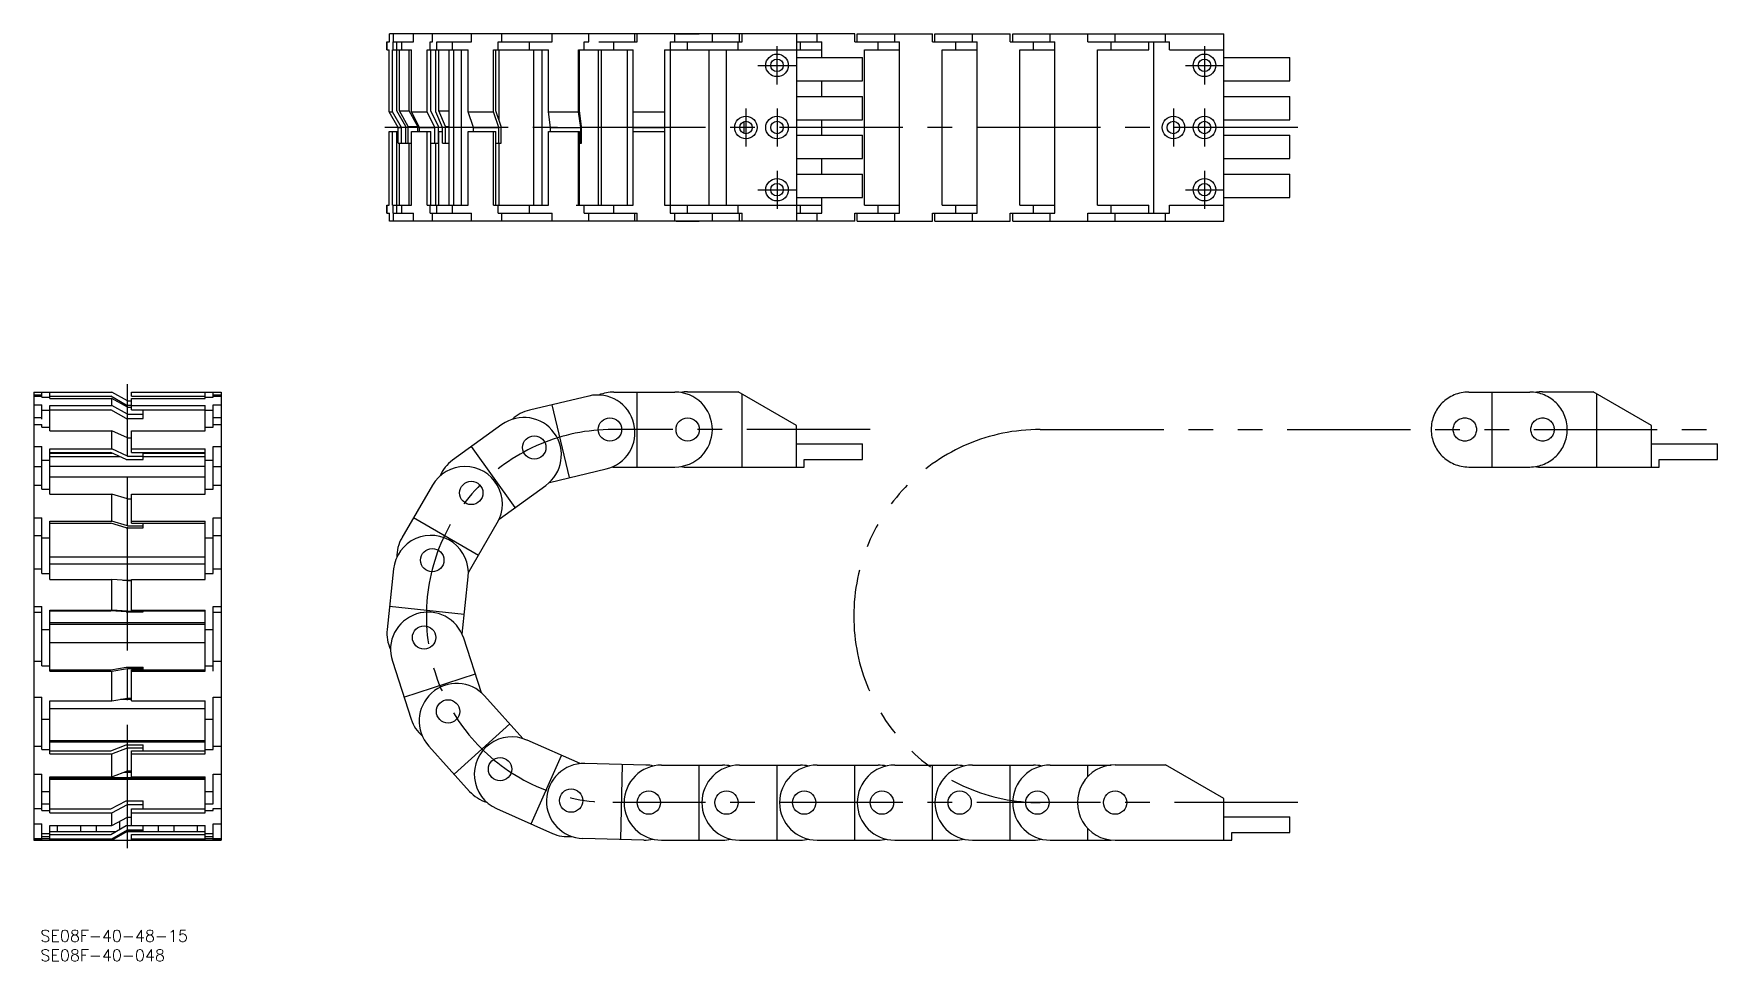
# Model space of a CAD drawing. Extents: x -48 to 388, y -31 to 208.
import ezdxf

# ---------------------------------------------------------------- set-up
doc = ezdxf.new("R2010")
doc.units = 0
doc.linetypes.add('CENTER', pattern=[50.8, 31.75, -6.35, 6.35, -6.35])
doc.linetypes.add('PHANTOM', pattern=[63.5, 31.75, -6.35, 6.35, -6.35, 6.35, -6.35])
doc.layers.get('0').update_dxf_attribs({"linetype": 'CONTINUOUS'})
doc.layers.add('CENTER', color=1, linetype='CENTER')
doc.styles.get("Standard").update_dxf_attribs({"font": 'txt.shx', "height": 3, "bigfont": 'bigfont.shx'})

msp = doc.modelspace()

# ---------------------------------------------------------------- linework, layer by layer
at = {"color": 7, "linetype": 'CONTINUOUS'}
for p, q in [((43.37, 203.42), (43.37, 205.47)), ((43.37, 205.47), (44.06, 205.47)), ((43.43, 203.42), (43.43, 205.47)), ((44.06, 205.47), (44.06, 207.52)), ((163.75, 207.52), (44.06, 207.52)), ((44.96, 203.42), (44.96, 205.47)), ((44.96, 205.47), (50.2, 205.47)), ((45.09, 205.47), (45.09, 207.52)), ((45.89, 203.42), (45.89, 205.47)), ((47.19, 203.42), (47.19, 205.47)), ((50.2, 205.47), (50.2, 207.52)), ((54.47, 203.42), (54.47, 205.47)), ((54.47, 205.47), (55.07, 205.47)), ((55.07, 205.47), (55.07, 207.52)), ((56.23, 203.42), (56.23, 205.47)), ((56.23, 205.47), (65.1, 205.47)), ((60.23, 203.42), (60.23, 205.47)), ((65.1, 205.47), (65.1, 207.52)), ((71.99, 203.42), (71.99, 205.47)), ((71.99, 205.47), (85.87, 205.47)), ((72.96, 205.47), (72.96, 207.52)), ((80.04, 203.42), (80.04, 205.47)), ((85.87, 205.47), (85.87, 207.52)), ((94.15, 203.42), (94.15, 205.47)), ((94.15, 205.47), (95.31, 205.47)), ((95.31, 205.47), (95.31, 207.52)), ((97.91, 205.47), (107.75, 205.47)), ((101.75, 203.42), (101.75, 205.47)), ((107.19, 205.47), (107.19, 207.52)), ((107.75, 205.47), (107.75, 207.52)), ((116.25, 205.47), (116.25, 161.37)), ((116.25, 205.47), (134.75, 205.47)), ((117.45, 205.47), (117.45, 207.52)), ((117.75, 207.53), (123.75, 207.53)), ((117.75, 207.52), (117.75, 207.53)), ((120.75, 203.42), (120.75, 205.47)), ((123.75, 207.52), (123.75, 207.53)), ((127.1, 205.47), (127.1, 207.52)), ((133.75, 203.42), (133.75, 205.47)), ((134.05, 205.47), (134.05, 207.52)), ((134.75, 205.47), (134.75, 207.52)), ((148.75, 207.52), (148.75, 159.32)), ((148.75, 205.47), (155.25, 205.47)), ((149.75, 203.42), (149.75, 205.47)), ((154.05, 205.47), (154.05, 207.52)), ((155.25, 201.42), (155.25, 205.47)), ((163.75, 205.47), (163.75, 207.52)), ((163.75, 205.47), (175.25, 205.47)), ((164.4, 207.52), (183.75, 207.52)), ((164.4, 205.47), (164.4, 207.52)), ((169.75, 203.42), (169.75, 205.47)), ((174.05, 205.47), (174.05, 207.52)), ((175.25, 161.37), (175.25, 205.47)), ((183.75, 205.47), (183.75, 207.52)), ((183.75, 205.47), (195.25, 205.47)), ((184.4, 205.47), (184.4, 207.52)), ((184.4, 207.52), (203.75, 207.52)), ((189.75, 203.42), (189.75, 205.47)), ((194.05, 205.47), (194.05, 207.52)), ((195.25, 161.37), (195.25, 205.47)), ((203.75, 205.47), (203.75, 207.52)), ((203.75, 205.47), (215.25, 205.47)), ((204.4, 205.47), (204.4, 207.52)), ((204.4, 207.52), (258.75, 207.52)), ((209.75, 203.42), (209.75, 205.47)), ((214.05, 205.47), (214.05, 207.52)), ((215.25, 161.37), (215.25, 205.47)), ((223.75, 205.47), (223.75, 207.52)), ((223.75, 205.47), (244.75, 205.47)), ((229.75, 203.42), (229.75, 205.47)), ((230.75, 205.47), (230.75, 207.52)), ((239.4, 203.42), (239.4, 205.47)), ((240.75, 161.37), (240.75, 205.47)), ((243.75, 205.47), (243.75, 207.52)), ((244.75, 203.42), (244.75, 205.47)), ((258.75, 159.32), (258.75, 207.52)), ((43.37, 203.42), (43.96, 203.42)), ((43.96, 187.42), (43.96, 203.42)), ((44.8, 187.42), (44.8, 203.42)), ((44.8, 203.42), (49.7, 203.42)), ((45.9, 187.72), (45.9, 203.42)), ((46.63, 187.72), (46.63, 203.42)), ((49.1, 187.72), (49.1, 203.42)), ((49.7, 187.42), (49.7, 203.42)), ((53.71, 187.42), (53.71, 203.42)), ((53.71, 203.42), (64.29, 203.42)), ((54.67, 187.72), (54.67, 203.42)), ((55.93, 187.42), (55.93, 203.42)), ((56.75, 187.72), (56.75, 203.42)), ((59.41, 163.42), (59.41, 203.42)), ((60.57, 163.42), (60.57, 203.42)), ((62.52, 163.42), (62.52, 203.42)), ((64.29, 187.42), (64.29, 203.42)), ((70.78, 187.42), (70.78, 203.42)), ((70.78, 203.42), (84.9, 203.42)), ((71.42, 187.72), (71.42, 203.42)), ((72.26, 185.22), (72.26, 203.42)), ((81.18, 163.42), (81.18, 203.42)), ((83.29, 163.42), (83.29, 203.42)), ((84.9, 187.42), (84.9, 203.42)), ((92.69, 187.42), (92.69, 203.42)), ((92.69, 203.42), (106.75, 203.42)), ((92.94, 187.72), (92.94, 203.42)), ((97.77, 163.42), (97.77, 203.42)), ((98.6, 163.42), (98.6, 203.42)), ((105.25, 163.42), (105.25, 203.42)), ((106.75, 163.42), (106.75, 203.42)), ((114.75, 203.42), (114.75, 163.42)), ((114.75, 203.42), (155.25, 203.42)), ((126.25, 163.42), (126.25, 203.42)), ((130.75, 163.42), (130.75, 203.42)), ((148.75, 201.42), (165.75, 201.42)), ((165.75, 195.42), (165.75, 201.42)), ((166.25, 163.42), (166.25, 203.42)), ((166.25, 203.42), (175.25, 203.42)), ((186.25, 163.42), (186.25, 203.42)), ((186.25, 203.42), (195.25, 203.42)), ((206.25, 163.42), (206.25, 203.42)), ((206.25, 203.42), (215.25, 203.42)), ((226.25, 163.42), (226.25, 203.42)), ((226.25, 203.42), (239.4, 203.42)), ((244.75, 203.42), (258.75, 203.42)), ((258.75, 201.42), (275.75, 201.42)), ((275.75, 195.42), (275.75, 201.42)), ((148.75, 195.42), (165.75, 195.42)), ((155.25, 191.42), (155.25, 195.42)), ((258.75, 195.42), (275.75, 195.42)), ((43.96, 187.42), (44.8, 187.42)), ((46.25, 183.42), (43.96, 187.42)), ((47.1, 183.42), (44.8, 187.42)), ((48.19, 183.72), (45.9, 187.72)), ((46.63, 187.72), (49.1, 187.72)), ((48.83, 183.72), (46.63, 187.72)), ((51.3, 183.72), (49.1, 187.72)), ((49.7, 187.42), (53.71, 187.42)), ((51.7, 183.42), (49.7, 187.42)), ((55.71, 183.42), (53.71, 187.42)), ((56.66, 183.72), (54.67, 187.72)), ((57.65, 183.42), (55.93, 187.42)), ((56.75, 187.72), (59.41, 187.72)), ((58.47, 183.72), (56.75, 187.72)), ((64.29, 187.42), (70.78, 187.42)), ((65.64, 183.42), (64.29, 187.42)), ((72.13, 183.42), (70.78, 187.42)), ((72.77, 183.72), (71.42, 187.72)), ((84.9, 187.42), (92.69, 187.42)), ((85.43, 183.42), (84.9, 187.42)), ((93.22, 183.42), (92.69, 187.42)), ((93.47, 183.72), (92.94, 187.72)), ((106.75, 187.42), (114.75, 187.42)), ((148.75, 191.42), (165.75, 191.42)), ((165.75, 185.42), (165.75, 191.42)), ((258.75, 191.42), (275.75, 191.42)), ((275.75, 185.42), (275.75, 191.42)), ((46.25, 179.42), (46.25, 183.42)), ((46.25, 183.42), (47.1, 183.42)), ((47.1, 179.42), (47.1, 183.42)), ((48.19, 179.42), (48.19, 183.72)), ((48.83, 179.42), (48.83, 183.72)), ((48.83, 183.72), (51.3, 183.72)), ((51.3, 182.42), (51.3, 183.72)), ((51.7, 182.42), (51.7, 183.42)), ((51.7, 183.42), (55.71, 183.42)), ((55.71, 179.42), (55.71, 183.42)), ((56.66, 179.42), (56.66, 183.72)), ((57.65, 179.42), (57.65, 183.42)), ((58.47, 179.42), (58.47, 183.72)), ((58.47, 183.72), (59.41, 183.72)), ((65.64, 182.42), (65.64, 183.42)), ((65.64, 183.42), (72.13, 183.42)), ((72.13, 179.42), (72.13, 183.42)), ((72.77, 179.42), (72.77, 183.72)), ((85.43, 182.42), (85.43, 183.42)), ((85.43, 183.42), (93.22, 183.42)), ((93.22, 179.42), (93.22, 183.42)), ((93.47, 179.42), (93.47, 183.72)), ((106.75, 183.42), (114.75, 183.42)), ((135.25, 181.9), (135.25, 184.94)), ((148.75, 185.42), (165.75, 185.42)), ((155.25, 181.42), (155.25, 185.42)), ((258.75, 185.42), (275.75, 185.42)), ((43.96, 163.42), (43.96, 182.42)), ((43.96, 182.42), (46.25, 182.42)), ((44.8, 163.42), (44.8, 182.42)), ((45.9, 163.42), (45.9, 182.42)), ((46.25, 179.42), (49.7, 179.42)), ((46.63, 163.42), (46.63, 179.42)), ((49.1, 163.42), (49.1, 179.42)), ((49.7, 163.42), (49.7, 182.42)), ((49.7, 182.42), (54.67, 182.42)), ((53.71, 163.42), (53.71, 182.42)), ((54.67, 163.42), (54.67, 182.42)), ((54.67, 179.42), (56.66, 179.42)), ((55.93, 163.42), (55.93, 179.42)), ((56.66, 182.42), (57.65, 182.42)), ((56.75, 163.42), (56.75, 182.42)), ((57.65, 179.42), (59.41, 179.42)), ((64.29, 163.42), (64.29, 182.42)), ((64.29, 182.42), (71.42, 182.42)), ((70.78, 163.42), (70.78, 182.42)), ((71.42, 163.42), (71.42, 182.42)), ((71.42, 179.42), (72.77, 179.42)), ((72.26, 163.42), (72.26, 179.42)), ((84.9, 163.42), (84.9, 182.42)), ((84.9, 182.42), (92.94, 182.42)), ((92.69, 163.42), (92.69, 182.42)), ((92.94, 163.42), (92.94, 182.42)), ((92.94, 179.42), (93.47, 179.42)), ((106.75, 182.42), (114.75, 182.42)), ((148.75, 181.42), (165.75, 181.42)), ((165.75, 175.42), (165.75, 181.42)), ((258.75, 181.42), (275.75, 181.42)), ((275.75, 175.42), (275.75, 181.42)), ((148.75, 175.42), (165.75, 175.42)), ((155.25, 171.42), (155.25, 175.42)), ((258.75, 175.42), (275.75, 175.42)), ((148.75, 171.42), (165.75, 171.42)), ((165.75, 165.42), (165.75, 171.42)), ((258.75, 171.42), (275.75, 171.42)), ((275.75, 165.42), (275.75, 171.42)), ((148.75, 165.42), (165.75, 165.42)), ((155.25, 161.37), (155.25, 165.42)), ((258.75, 165.42), (275.75, 165.42)), ((43.37, 161.37), (43.37, 163.42)), ((43.37, 163.42), (43.96, 163.42)), ((43.37, 161.37), (44.06, 161.37)), ((43.43, 161.37), (43.43, 163.42)), ((44.06, 159.32), (44.06, 161.37)), ((44.8, 163.42), (49.7, 163.42)), ((44.96, 161.37), (44.96, 163.42)), ((44.96, 161.37), (50.2, 161.37)), ((45.09, 159.32), (45.09, 161.37)), ((45.89, 161.37), (45.89, 163.42)), ((47.19, 161.37), (47.19, 163.42)), ((50.2, 159.32), (50.2, 161.37)), ((53.71, 163.42), (64.29, 163.42)), ((54.47, 161.37), (54.47, 163.42)), ((54.47, 161.37), (65.1, 161.37)), ((55.07, 159.32), (55.07, 161.37)), ((56.23, 161.37), (56.23, 163.42)), ((60.23, 161.37), (60.23, 163.42)), ((65.1, 159.32), (65.1, 161.37)), ((70.78, 163.42), (84.9, 163.42)), ((71.99, 161.37), (71.99, 163.42)), ((71.99, 161.37), (85.87, 161.37)), ((72.96, 159.32), (72.96, 161.37)), ((80.04, 161.37), (80.04, 163.42)), ((85.87, 159.32), (85.87, 161.37)), ((92.1, 163.42), (106.75, 163.42)), ((94.15, 161.37), (94.15, 163.42)), ((94.15, 161.37), (107.75, 161.37)), ((95.31, 159.32), (95.31, 161.37)), ((101.75, 161.37), (101.75, 163.42)), ((107.19, 159.32), (107.19, 161.37)), ((107.75, 159.32), (107.75, 161.37)), ((114.75, 163.42), (155.25, 163.42)), ((116.25, 161.37), (134.75, 161.37)), ((117.45, 159.32), (117.45, 161.37)), ((120.75, 161.37), (120.75, 163.42)), ((127.1, 159.32), (127.1, 161.37)), ((133.75, 161.37), (133.75, 163.42)), ((134.05, 159.32), (134.05, 161.37)), ((134.75, 159.32), (134.75, 161.37)), ((148.75, 161.37), (155.25, 161.37)), ((149.75, 161.37), (149.75, 163.42)), ((154.05, 159.32), (154.05, 161.37)), ((163.75, 161.37), (175.25, 161.37)), ((163.75, 159.32), (163.75, 161.37)), ((164.4, 159.32), (164.4, 161.37)), ((166.25, 163.42), (175.25, 163.42)), ((169.75, 161.37), (169.75, 163.42)), ((174.05, 159.32), (174.05, 161.37)), ((183.75, 159.32), (183.75, 161.37)), ((183.75, 161.37), (195.25, 161.37)), ((184.4, 159.32), (184.4, 161.37)), ((186.25, 163.42), (195.25, 163.42)), ((189.75, 161.37), (189.75, 163.42)), ((194.05, 159.32), (194.05, 161.37)), ((203.75, 159.32), (203.75, 161.37)), ((203.75, 161.37), (215.25, 161.37)), ((204.4, 159.32), (204.4, 161.37)), ((206.25, 163.42), (215.25, 163.42)), ((209.75, 161.37), (209.75, 163.42)), ((214.05, 159.32), (214.05, 161.37)), ((223.75, 159.32), (223.75, 161.37)), ((223.75, 161.37), (244.75, 161.37)), ((226.25, 163.42), (239.4, 163.42)), ((229.75, 161.37), (229.75, 163.42)), ((230.75, 159.32), (230.75, 161.37)), ((239.4, 161.37), (239.4, 163.42)), ((243.75, 159.32), (243.75, 161.37)), ((244.75, 161.37), (244.75, 163.42)), ((244.75, 163.42), (258.75, 163.42)), ((163.75, 159.32), (44.06, 159.32)), ((117.75, 159.31), (117.75, 159.32)), ((117.75, 159.31), (123.75, 159.31)), ((123.75, 159.31), (123.75, 159.32)), ((164.4, 159.32), (183.75, 159.32)), ((184.4, 159.32), (203.75, 159.32)), ((204.4, 159.32), (258.75, 159.32)), ((-47.51, 115.37), (-27.41, 115.37)), ((-47.51, 115.37), (-47.51, 0.02)), ((-47.51, 114.6), (-45.46, 114.6)), ((-47.51, 114.34), (-45.46, 114.34)), ((-45.46, 114.07), (-45.46, 115.37)), ((-45.46, 114.07), (-43.41, 114.07)), ((-43.41, 113.72), (-43.41, 115.37)), ((-43.41, 114.27), (-27.71, 114.27)), ((-43.41, 113.72), (-27.41, 113.72)), ((-23.71, 111.96), (-27.71, 114.27)), ((-23.41, 113.06), (-27.41, 115.37)), ((-27.41, 111.88), (-27.41, 113.72)), ((-23.41, 111.48), (-27.41, 113.72)), ((-22.41, 114.27), (-22.41, 115.37)), ((-22.41, 115.37), (0.69, 115.37)), ((-22.41, 114.27), (-3.41, 114.27)), ((-22.41, 110.81), (-22.41, 113.72)), ((-22.41, 113.72), (-3.41, 113.72)), ((-3.41, 113.72), (-3.41, 115.37)), ((-3.41, 114.07), (-1.36, 114.07)), ((-1.36, 114.07), (-1.36, 115.37)), ((-1.36, 114.6), (0.69, 114.6)), ((-1.36, 114.34), (0.69, 114.34)), ((0.69, 115.37), (0.69, 0.02)), ((95.31, 114.34), (80.04, 110.72)), ((101.75, 115.37), (117.45, 115.37)), ((107.75, 96.07), (107.75, 115.37)), ((120.75, 115.42), (133.75, 115.42)), ((148.75, 106.76), (133.75, 115.42)), ((134.75, 96.02), (134.75, 114.84)), ((-47.51, 112.11), (-45.46, 112.11)), ((-47.51, 108.82), (-45.46, 108.82)), ((-45.46, 108.34), (-45.46, 112.11)), ((-45.46, 110.72), (-43.41, 110.72)), ((-43.41, 105.42), (-43.41, 111.88)), ((-43.41, 111.88), (-27.41, 111.88)), ((-43.41, 110.81), (-27.71, 110.81)), ((-23.71, 108.56), (-27.71, 110.81)), ((-23.41, 109.63), (-27.41, 111.88)), ((-23.71, 111.96), (-22.41, 111.96)), ((-23.41, 113.06), (-22.41, 113.06)), ((-23.41, 109.63), (-23.41, 111.48)), ((-23.41, 109.63), (-23.41, 111.48)), ((-23.41, 111.48), (-22.41, 111.48)), ((-23.41, 109.63), (-19.41, 109.63)), ((-22.41, 111.88), (-3.41, 111.88)), ((-22.41, 110.81), (-3.41, 110.81)), ((-19.41, 108.56), (-19.41, 110.81)), ((-3.41, 105.42), (-3.41, 111.88)), ((-3.41, 110.72), (-1.36, 110.72)), ((-1.36, 106.29), (-1.36, 112.11)), ((-1.36, 112.11), (0.69, 112.11)), ((-1.36, 108.82), (0.69, 108.82)), ((90.32, 93.33), (85.87, 112.11)), ((-47.51, 107), (-45.46, 107)), ((-45.46, 106.29), (-45.46, 107)), ((-45.46, 106.29), (-43.41, 106.29)), ((-43.41, 105.42), (-27.41, 105.42)), ((-27.41, 100.73), (-27.41, 105.42)), ((-23.41, 103.54), (-27.41, 105.42)), ((-23.71, 108.56), (-19.41, 108.56)), ((-22.41, 99.84), (-22.41, 105.42)), ((-22.41, 105.42), (-3.41, 105.42)), ((-3.41, 106.29), (-1.36, 106.29)), ((-1.36, 107), (0.69, 107)), ((72.96, 107), (60.23, 97.81)), ((148.75, 96.02), (148.75, 106.76)), ((-47.51, 101.32), (-45.46, 101.32)), ((-45.46, 90.35), (-45.46, 101.32)), ((-43.41, 89.05), (-43.41, 100.73)), ((-43.41, 100.73), (-27.41, 100.73)), ((-23.41, 98.86), (-27.41, 100.73)), ((-23.41, 98.86), (-23.41, 103.54)), ((-23.41, 98.86), (-23.41, 103.54)), ((-23.41, 103.54), (-22.41, 103.54)), ((-22.41, 100.73), (-3.41, 100.73)), ((-3.41, 89.05), (-3.41, 100.73)), ((-1.36, 90.35), (-1.36, 101.32)), ((-1.36, 101.32), (0.69, 101.32)), ((76.4, 85.67), (65.1, 101.32)), ((148.75, 102.02), (165.75, 102.02)), ((165.75, 98.02), (165.75, 102.02)), ((-47.51, 96.19), (-45.46, 96.19)), ((-45.46, 97.81), (-43.41, 97.81)), ((-43.41, 99.84), (-27.71, 99.84)), ((-43.41, 99.67), (-27.33, 99.67)), ((-43.41, 98.79), (-25.46, 98.79)), ((-43.41, 96.25), (-3.41, 96.25)), ((-23.71, 97.97), (-27.71, 99.84)), ((-23.71, 97.97), (-19.41, 97.97)), ((-23.41, 98.86), (-19.41, 98.86)), ((-22.41, 99.84), (-3.41, 99.84)), ((-19.41, 97.97), (-19.41, 99.84)), ((-19.41, 99.67), (-3.41, 99.67)), ((-19.41, 98.79), (-3.41, 98.79)), ((-3.41, 97.81), (-1.36, 97.81)), ((-1.36, 96.19), (0.69, 96.19)), ((101.75, 96.07), (117.45, 96.07)), ((120.75, 96.02), (150.75, 96.02)), ((150.75, 98.02), (165.75, 98.02)), ((150.75, 96.02), (150.75, 98.02)), ((-43.41, 93.56), (-3.41, 93.56)), ((85.19, 92.11), (99.76, 95.57)), ((-47.51, 91.39), (-45.46, 91.39)), ((-45.46, 90.35), (-43.41, 90.35)), ((-43.41, 89.05), (-27.41, 89.05)), ((-27.41, 82.13), (-27.41, 89.05)), ((-23.41, 87.89), (-27.41, 89.05)), ((-23.41, 87.89), (-27.41, 89.05)), ((-23.41, 80.97), (-23.41, 87.89)), ((-23.41, 80.97), (-23.41, 87.89)), ((-23.41, 87.89), (-22.41, 87.89)), ((-23.41, 87.89), (-22.41, 87.89)), ((-22.41, 81.58), (-22.41, 89.05)), ((-22.41, 89.05), (-3.41, 89.05)), ((-3.41, 90.35), (-1.36, 90.35)), ((-1.36, 91.39), (0.69, 91.39)), ((55.07, 91.39), (47.19, 77.81)), ((72.26, 82.69), (84.26, 91.35)), ((-47.51, 83), (-45.46, 83)), ((-45.46, 68.65), (-45.46, 83)), ((-1.36, 68.65), (-1.36, 83)), ((-1.36, 83), (0.69, 83)), ((66.89, 73.31), (50.2, 83)), ((-47.51, 78.47), (-45.46, 78.47)), ((-43.41, 67.16), (-43.41, 82.13)), ((-43.41, 82.13), (-27.41, 82.13)), ((-43.41, 81.58), (-27.71, 81.58)), ((-23.71, 80.42), (-27.71, 81.58)), ((-23.41, 80.97), (-27.41, 82.13)), ((-23.71, 80.42), (-19.41, 80.42)), ((-23.41, 80.97), (-19.41, 80.97)), ((-22.41, 82.13), (-3.41, 82.13)), ((-22.41, 81.58), (-3.41, 81.58)), ((-19.41, 80.42), (-19.41, 81.58)), ((-3.41, 67.16), (-3.41, 82.13)), ((-1.36, 78.47), (0.69, 78.47)), ((64.33, 68.9), (71.76, 81.7)), ((-45.46, 77.81), (-43.41, 77.81)), ((-3.41, 77.81), (-1.36, 77.81)), ((-47.51, 69.84), (-45.46, 69.84)), ((-43.41, 72.96), (-3.41, 72.96)), ((-43.41, 71.15), (-3.41, 71.15)), ((-1.36, 69.84), (0.69, 69.84)), ((45.09, 69.84), (43.43, 54.23)), ((-45.46, 68.65), (-43.41, 68.65)), ((-43.41, 67.16), (-27.41, 67.16)), ((-27.41, 59.2), (-27.41, 67.16)), ((-23.41, 66.91), (-27.41, 67.16)), ((-24.62, 66.98), (-22.41, 66.98)), ((-23.41, 58.96), (-23.41, 66.91)), ((-23.41, 58.96), (-23.41, 66.91)), ((-23.41, 66.91), (-22.41, 66.91)), ((-22.41, 59.08), (-22.41, 67.16)), ((-22.41, 67.16), (-3.41, 67.16)), ((-3.41, 68.65), (-1.36, 68.65)), ((62.71, 53.08), (64.28, 67.8)), ((-47.51, 60.19), (-45.46, 60.19)), ((-47.51, 58.72), (-45.46, 58.72)), ((-45.46, 44.95), (-45.46, 60.19)), ((-43.41, 43.53), (-43.41, 59.2)), ((-43.41, 59.2), (-27.41, 59.2)), ((-43.41, 59.08), (-27.71, 59.08)), ((-23.71, 58.84), (-27.71, 59.08)), ((-23.41, 58.96), (-27.41, 59.2)), ((-23.71, 58.84), (-19.41, 58.84)), ((-23.41, 58.96), (-19.41, 58.96)), ((-22.41, 59.2), (-3.41, 59.2)), ((-22.41, 59.08), (-3.41, 59.08)), ((-19.41, 58.84), (-19.41, 59.08)), ((-3.41, 43.53), (-3.41, 59.2)), ((-1.36, 43.56), (-1.36, 60.19)), ((-1.36, 60.19), (0.69, 60.19)), ((-1.36, 58.72), (0.69, 58.72)), ((63.25, 58.15), (44.06, 60.19)), ((-45.46, 54.23), (-43.41, 54.23)), ((-43.41, 56.05), (-3.41, 56.05)), ((-43.41, 55.67), (-3.41, 55.67)), ((-3.41, 54.23), (-1.36, 54.23)), ((-43.41, 50.91), (-3.41, 50.91)), ((67.68, 37.97), (63.11, 52.05)), ((-47.51, 46.1), (-45.46, 46.1)), ((-45.46, 44.95), (-43.41, 44.95)), ((-43.41, 43.87), (-27.71, 43.87)), ((-43.41, 43.53), (-27.41, 43.53)), ((-27.71, 43.87), (-23.71, 44.58)), ((-27.41, 43.53), (-23.41, 44.24)), ((-27.41, 35.92), (-27.41, 43.53)), ((-23.71, 44.58), (-19.41, 44.58)), ((-23.41, 36.63), (-23.41, 44.24)), ((-23.41, 36.63), (-23.41, 44.24)), ((-23.41, 44.24), (-19.41, 44.24)), ((-22.41, 35.92), (-22.41, 43.87)), ((-22.41, 43.87), (-3.41, 43.87)), ((-22.41, 43.53), (-3.41, 43.53)), ((-19.41, 44.24), (-19.41, 44.58)), ((-19.41, 44.24), (-19.41, 44.58)), ((-19.41, 43.87), (-19.41, 44.24)), ((-19.41, 43.87), (-19.41, 44.24)), ((-3.41, 44.95), (-1.36, 44.95)), ((-1.36, 46.1), (0.69, 46.1)), ((44.75, 46.1), (49.6, 31.16)), ((47.75, 36.87), (66.11, 42.82)), ((-47.51, 36.87), (-45.46, 36.87)), ((-45.46, 23.39), (-45.46, 36.87)), ((-43.41, 22.27), (-43.41, 35.92)), ((-43.41, 35.92), (-27.41, 35.92)), ((-27.41, 35.92), (-23.41, 36.63)), ((-25.24, 36.3), (-22.41, 36.3)), ((-23.41, 36.63), (-22.41, 36.63)), ((-22.41, 35.92), (-3.41, 35.92)), ((-3.41, 22.27), (-3.41, 35.92)), ((-1.36, 23.39), (-1.36, 36.87)), ((-1.36, 36.87), (0.69, 36.87)), ((78.37, 26.2), (68.46, 37.2)), ((-45.46, 31.16), (-43.41, 31.16)), ((-43.41, 33.9), (-3.41, 33.9)), ((-3.41, 31.16), (-1.36, 31.16)), ((60.62, 17.07), (74.96, 29.99)), ((-47.51, 24.28), (-45.46, 24.28)), ((-45.46, 23.39), (-43.41, 23.39)), ((-43.41, 25.72), (-3.41, 25.72)), ((-43.41, 25.33), (-3.41, 25.33)), ((-43.41, 23.01), (-27.71, 23.01)), ((-43.41, 22.27), (-27.41, 22.27)), ((-27.71, 23.01), (-23.71, 24.55)), ((-27.41, 22.27), (-23.41, 23.82)), ((-27.41, 16.33), (-27.41, 22.27)), ((-23.71, 24.55), (-19.41, 24.55)), ((-23.41, 17.87), (-23.41, 23.82)), ((-23.41, 23.82), (-19.41, 23.82)), ((-22.41, 16.33), (-22.41, 23.01)), ((-22.41, 23.01), (-3.41, 23.01)), ((-22.41, 22.27), (-3.41, 22.27)), ((-19.41, 23.01), (-19.41, 24.55)), ((-3.41, 23.39), (-1.36, 23.39)), ((-1.36, 24.28), (0.69, 24.28)), ((54.13, 24.28), (64.64, 12.61)), ((93.09, 19.74), (79.41, 25.81)), ((80.44, 4.24), (88.27, 21.88)), ((-27.41, 16.33), (-23.41, 17.87)), ((-24.19, 17.57), (-22.41, 17.57)), ((-23.41, 17.87), (-22.41, 17.87)), ((109.99, 19.39), (94.3, 19.78)), ((103.51, 0.24), (103.99, 19.54)), ((114.05, 19.37), (129.75, 19.37)), ((123.75, 0.07), (123.75, 19.37)), ((134.05, 19.37), (149.75, 19.37)), ((143.75, 0.07), (143.75, 19.37)), ((154.05, 19.37), (169.75, 19.37)), ((163.75, 0.07), (163.75, 19.37)), ((174.05, 19.37), (189.75, 19.37)), ((183.75, 0.07), (183.75, 19.37)), ((194.05, 19.37), (209.75, 19.37)), ((203.75, 0.07), (203.75, 19.37)), ((214.05, 19.37), (229.75, 19.37)), ((223.75, 16.43), (223.75, 19.37)), ((230.75, 19.42), (243.75, 19.42)), ((258.75, 10.76), (243.75, 19.42)), ((-47.51, 17.07), (-45.46, 17.07)), ((-45.46, 7.68), (-45.46, 17.07)), ((-43.41, 7.08), (-43.41, 16.33)), ((-43.41, 16.33), (-27.41, 16.33)), ((-43.41, 16.15), (-3.41, 16.15)), ((-43.41, 15.88), (-3.41, 15.88)), ((-43.41, 15.77), (-3.41, 15.77)), ((-22.41, 16.33), (-3.41, 16.33)), ((-3.41, 7.08), (-3.41, 16.33)), ((-1.36, 9.42), (-1.36, 17.07)), ((-1.36, 17.07), (0.69, 17.07)), ((-45.46, 12.61), (-43.41, 12.61)), ((-45.46, 9.42), (-43.41, 9.42)), ((-27.71, 8.08), (-23.71, 10.19)), ((-27.41, 7.08), (-23.41, 9.19)), ((-23.71, 10.19), (-19.41, 10.19)), ((-23.41, 5.94), (-23.41, 9.19)), ((-23.41, 5.94), (-23.41, 9.19)), ((-23.41, 9.19), (-19.41, 9.19)), ((-19.41, 8.08), (-19.41, 10.19)), ((-3.41, 12.61), (-1.36, 12.61)), ((-3.41, 9.42), (-1.36, 9.42)), ((258.75, 0.02), (258.75, 10.76)), ((-47.51, 8.17), (-45.46, 8.17)), ((-45.46, 7.68), (-43.41, 7.68)), ((-43.41, 8.08), (-27.71, 8.08)), ((-43.41, 7.08), (-27.41, 7.08)), ((-27.41, 3.83), (-27.41, 7.08)), ((-27.41, 3.83), (-23.41, 5.94)), ((-25.41, 2.84), (-25.41, 4.89)), ((-23.41, 5.94), (-22.41, 5.94)), ((-22.41, 3.83), (-22.41, 8.08)), ((-22.41, 8.08), (-3.41, 8.08)), ((-22.41, 7.08), (-3.41, 7.08)), ((-3.41, 7.68), (-1.36, 7.68)), ((-1.36, 7.68), (-1.36, 8.17)), ((-1.36, 8.17), (0.69, 8.17)), ((71.58, 8.17), (85.93, 1.8)), ((258.75, 6.02), (275.75, 6.02)), ((275.75, 2.02), (275.75, 6.02)), ((-47.51, 4.24), (-45.46, 4.24)), ((-47.51, 0.49), (-45.46, 0.49)), ((-47.51, 0.24), (-45.46, 0.24)), ((-47.51, 0.07), (-27.41, 0.07)), ((-47.51, 0.02), (0.69, 0.02)), ((-45.46, 0.46), (-45.46, 4.24)), ((-45.46, 1.8), (-43.41, 1.8)), ((-45.46, 0.97), (-43.41, 0.97)), ((-45.46, 0.46), (-43.41, 0.46)), ((-45.46, 0.02), (-45.46, 0.24)), ((-45.46, 0.09), (-43.41, 0.09)), ((-45.46, 0.09), (-43.41, 0.09)), ((-43.41, 0.42), (-43.41, 3.83)), ((-43.41, 3.83), (-27.41, 3.83)), ((-43.41, 2.32), (-26.33, 2.32)), ((-43.41, 1.52), (-27.71, 1.52)), ((-43.41, 0.42), (-27.41, 0.42)), ((-43.41, 0.07), (-43.41, 0.22)), ((-43.41, 0.22), (-27.41, 0.22)), ((-41.41, 2.32), (-41.41, 3.83)), ((-35.41, 2.32), (-35.41, 3.83)), ((-31.41, 2.32), (-31.41, 3.83)), ((-27.71, 1.52), (-23.71, 3.83)), ((-27.41, 0.42), (-23.41, 2.73)), ((-27.41, 0.22), (-23.41, 2.53)), ((-27.41, 0.07), (-23.41, 2.38)), ((-27.41, 0.22), (-27.41, 0.42)), ((-27.41, 0.22), (-27.41, 0.42)), ((-23.71, 3.83), (-19.41, 3.83)), ((-23.51, 2.32), (-3.41, 2.32)), ((-23.41, 2.53), (-23.41, 2.73)), ((-23.41, 2.53), (-23.41, 2.73)), ((-23.41, 2.73), (-19.41, 2.73)), ((-23.41, 2.53), (-19.41, 2.53)), ((-23.41, 2.38), (-19.41, 2.38)), ((-22.41, 3.83), (-3.41, 3.83)), ((-22.41, 0.07), (-22.41, 1.52)), ((-22.41, 1.52), (-3.41, 1.52)), ((-22.41, 1.17), (-22.41, 1.17)), ((-22.41, 0.42), (-3.41, 0.42)), ((-22.41, 0.22), (-3.41, 0.22)), ((-22.41, 0.07), (0.69, 0.07)), ((-21.41, 2.32), (-21.41, 2.38)), ((-19.41, 2.38), (-19.41, 3.83)), ((-15.41, 2.32), (-15.41, 3.83)), ((-11.41, 2.32), (-11.41, 3.83)), ((-5.41, 2.32), (-5.41, 3.83)), ((-3.41, 0.42), (-3.41, 3.83)), ((-3.41, 1.8), (-1.36, 1.8)), ((-3.41, 0.97), (-1.36, 0.97)), ((-3.41, 0.46), (-1.36, 0.46)), ((-3.41, 0.07), (-3.41, 0.22)), ((-3.41, 0.09), (-1.36, 0.09)), ((-3.41, 0.09), (-1.36, 0.09)), ((-1.36, 0.46), (-1.36, 4.24)), ((-1.36, 4.24), (0.69, 4.24)), ((-1.36, 0.49), (0.69, 0.49)), ((-1.36, 0.02), (-1.36, 0.24)), ((-1.36, 0.24), (0.69, 0.24)), ((109.51, 0.09), (93.81, 0.49)), ((114.05, 0.07), (129.75, 0.07)), ((134.05, 0.07), (149.75, 0.07)), ((154.05, 0.07), (169.75, 0.07)), ((174.05, 0.07), (189.75, 0.07)), ((194.05, 0.07), (209.75, 0.07)), ((214.05, 0.07), (229.75, 0.07)), ((223.75, 0.07), (223.75, 3)), ((230.75, 0.02), (260.75, 0.02)), ((260.75, 0.02), (260.75, 2.02)), ((260.75, 2.02), (275.75, 2.02))]:
    msp.add_line(p, q, dxfattribs=at)
at = {"color": 3, "linetype": 'PHANTOM'}
for p, q in [((321.75, 115.37), (337.45, 115.37)), ((327.75, 96.07), (327.75, 115.37)), ((340.75, 115.42), (353.75, 115.42)), ((368.75, 106.76), (353.75, 115.42)), ((354.75, 96.02), (354.75, 114.84)), ((211.5, 105.72), (387.75, 105.72)), ((368.75, 96.02), (368.75, 106.76)), ((368.75, 102.02), (385.75, 102.02)), ((385.75, 98.02), (385.75, 102.02)), ((321.75, 96.07), (337.45, 96.07)), ((340.75, 96.02), (370.75, 96.02)), ((370.75, 98.02), (385.75, 98.02)), ((370.75, 96.02), (370.75, 98.02))]:
    msp.add_line(p, q, dxfattribs=at)
at = {"color": 7, "linetype": 'CONTINUOUS'}
for centre, radius in [((143.75, 199.42), 2.9), ((143.75, 199.42), 1.6), ((253.75, 199.42), 2.9), ((253.75, 199.42), 1.6), ((135.75, 183.42), 2.9), ((135.75, 183.42), 1.6), ((143.75, 183.42), 2.9), ((143.75, 183.42), 1.6), ((245.75, 183.42), 2.9), ((245.75, 183.42), 1.6), ((253.75, 183.42), 2.9), ((253.75, 183.42), 1.6), ((143.75, 167.42), 2.9), ((253.75, 167.42), 2.9), ((143.75, 167.42), 1.6), ((253.75, 167.42), 1.6), ((100.75, 105.72), 3), ((120.75, 105.72), 3), ((81.29, 101.1), 3), ((65.07, 89.4), 3), ((55.03, 72.1), 3), ((52.92, 52.21), 3), ((59.09, 33.19), 3), ((72.47, 18.33), 3), ((90.76, 10.22), 3), ((110.74, 9.72), 3), ((130.75, 9.72), 3), ((150.75, 9.72), 3), ((170.75, 9.72), 3), ((190.75, 9.72), 3), ((210.75, 9.72), 3), ((230.75, 9.72), 3)]:
    msp.add_circle(centre, radius, dxfattribs=at)
at = {"color": 3, "linetype": 'PHANTOM'}
for centre in [(320.75, 105.72), (340.75, 105.72)]:
    msp.add_circle(centre, 3, dxfattribs=at)
at = {"color": 7, "linetype": 'CONTINUOUS'}
for centre, radius, start, end in [((97.54, 104.95), 9.65, 283.3321, 103.332), ((101.75, 105.72), 9.65, 90, 113.0533), ((117.45, 105.72), 9.65, 270, 90), ((120.75, 105.72), 9.7, 89.9997, 100.6735), ((78.61, 99.17), 9.65, 305.8234, 125.8234), ((82.26, 101.33), 9.65, 103.332, 133.343), ((63.42, 86.54), 9.65, 329.8728, 149.8728), ((65.88, 89.98), 9.65, 125.8234, 157.017), ((101.75, 105.72), 9.65, 267.4328, 270), ((120.75, 105.72), 9.7, 259.3264, 270.0003), ((54.68, 68.82), 9.65, 353.9222, 173.9222), ((55.54, 72.96), 9.65, 149.8728, 181.0664), ((53.93, 49.07), 9.65, 17.9716, 197.9716), ((53.02, 53.21), 9.65, 173.9222, 205.1158), ((61.3, 30.74), 9.65, 42.021, 222.021), ((58.78, 34.14), 9.65, 197.9716, 229.1653), ((75.49, 16.99), 9.65, 66.0703, 246.0703), ((94.05, 10.14), 9.65, 88.5617, 268.5616), ((114.05, 9.72), 9.65, 90, 270), ((109.75, 9.74), 9.65, 76.7929, 88.5617), ((134.05, 9.72), 9.65, 90, 270), ((129.75, 9.72), 9.65, 77.1266, 90), ((154.05, 9.72), 9.65, 90, 270), ((149.75, 9.72), 9.65, 77.1266, 90), ((174.05, 9.72), 9.65, 90, 270), ((169.75, 9.72), 9.65, 77.1266, 90), ((194.05, 9.72), 9.65, 90, 270), ((189.75, 9.72), 9.65, 77.1266, 90), ((214.05, 9.72), 9.65, 90, 270), ((209.75, 9.72), 9.65, 77.1266, 90), ((230.75, 9.72), 9.7, 89.9997, 270.0003), ((229.75, 9.72), 9.65, 89.9038, 90), ((71.81, 19.07), 9.65, 222.0209, 253.2146), ((89.84, 10.62), 9.65, 246.0703, 276.0813), ((109.75, 9.74), 9.65, 268.5616, 282.5382), ((129.75, 9.72), 9.65, 270, 282.8734), ((149.75, 9.72), 9.65, 270, 282.8734), ((169.75, 9.72), 9.65, 270, 282.8735), ((189.75, 9.72), 9.65, 270, 282.8735), ((209.75, 9.72), 9.65, 270, 282.8734), ((229.75, 9.72), 9.65, 270, 270.0963)]:
    msp.add_arc(centre, radius, start, end, dxfattribs=at)
at = {"color": 3, "linetype": 'PHANTOM'}
for centre, radius, start, end in [((321.75, 105.72), 9.65, 90, 270), ((337.45, 105.72), 9.65, 270, 90), ((340.75, 105.72), 9.7, 89.9997, 100.6735), ((211.5, 57.72), 48, 90, 270), ((340.75, 105.72), 9.7, 259.3264, 270.0003)]:
    msp.add_arc(centre, radius, start, end, dxfattribs=at)
at = {"layer": 'CENTER', "color": 1, "linetype": 'CENTER'}
for p, q in [((143.75, 194.52), (143.75, 204.32)), ((253.75, 204.32), (253.75, 194.52)), ((138.85, 199.42), (148.65, 199.42)), ((248.85, 199.42), (258.65, 199.42)), ((135.75, 188.32), (135.75, 178.52)), ((143.75, 188.32), (143.75, 178.52)), ((245.75, 188.32), (245.75, 178.52)), ((253.75, 188.32), (253.75, 178.52)), ((277.75, 183.42), (41.37, 183.42)), ((143.75, 172.32), (143.75, 162.52)), ((253.75, 172.32), (253.75, 162.52)), ((138.85, 167.42), (148.65, 167.42)), ((248.85, 167.42), (258.65, 167.42)), ((-23.41, -1.98), (-23.41, 117.37)), ((167.75, 105.72), (101.5, 105.72)), ((277.75, 9.72), (101.5, 9.72))]:
    msp.add_line(p, q, dxfattribs=at)
msp.add_arc((101.5, 57.72), 48, 90, 270, dxfattribs=at)

# ---------------------------------------------------------------- texts
at = {"color": 7, "linetype": 'CONTINUOUS'}
for s, p in [('SE08F-40-48-15', (-45.8, -26.08)), ('SE08F-40-048', (-45.8, -31.08))]:
    msp.add_text(s, height=3, dxfattribs=at).set_placement(p)

doc.saveas('drawing.dxf')
